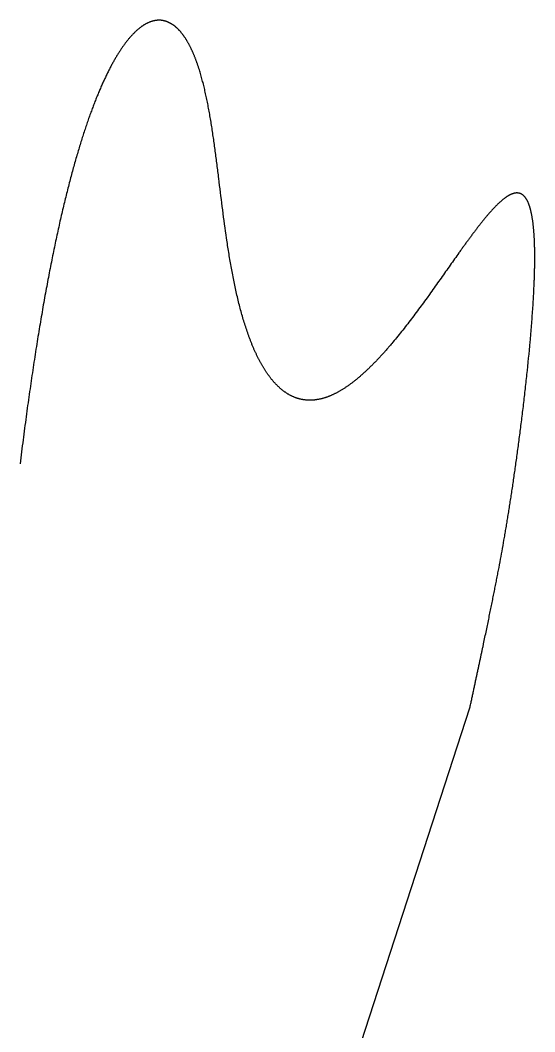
# Model space of a CAD drawing. Header units: millimetres. Extents: x 142 to 292, y 60 to 238.
# Drawn here: x 257.24 to 277.02, y 198.17 to 237.03 of the extents above; entities that cross this region are included whole.
import ezdxf

# ---------------------------------------------------------------- set-up
doc = ezdxf.new("R2010")
doc.units = ezdxf.units.MM
doc.header["$MEASUREMENT"] = 0
doc.layers.get('0').update_dxf_attribs({"lineweight": 0})

msp = doc.modelspace()

# ---------------------------------------------------------------- linework, layer by layer
at = {"color": 18, "lineweight": 25, "true_color": 0x000000}
msp.add_line((267.992, 190.506), (274.524, 210.61), dxfattribs=at)
msp.add_lwpolyline([(274.524, 210.61), (274.533, 210.652), (274.542, 210.693), (274.551, 210.735), (274.56, 210.776), (274.569, 210.817), (274.578, 210.858), (274.586, 210.899), (274.595, 210.939), (274.604, 210.98), (274.613, 211.02), (274.621, 211.061), (274.63, 211.101), (274.639, 211.141), (274.647, 211.181), (274.656, 211.22), (274.664, 211.26), (274.673, 211.299), (274.681, 211.338), (274.69, 211.378), (274.698, 211.417), (274.706, 211.456), (274.715, 211.494), (274.723, 211.533), (274.731, 211.571), (274.739, 211.61), (274.748, 211.648), (274.756, 211.686), (274.764, 211.724), (274.772, 211.762), (274.78, 211.799), (274.788, 211.837), (274.796, 211.874), (274.804, 211.912), (274.812, 211.949), (274.82, 211.986), (274.828, 212.023), (274.836, 212.059), (274.844, 212.096), (274.851, 212.132), (274.859, 212.169), (274.867, 212.205), (274.875, 212.241), (274.882, 212.277), (274.89, 212.313), (274.898, 212.349), (274.905, 212.384), (274.913, 212.42), (274.92, 212.455), (274.928, 212.49), (274.935, 212.525), (274.943, 212.56), (274.95, 212.595), (274.957, 212.63), (274.965, 212.665), (274.972, 212.699), (274.979, 212.733), (274.987, 212.768), (274.994, 212.802), (275.001, 212.836), (275.008, 212.87), (275.015, 212.903), (275.023, 212.937), (275.03, 212.971), (275.037, 213.004), (275.044, 213.037), (275.051, 213.07), (275.065, 213.136), (275.078, 213.202), (275.092, 213.267), (275.106, 213.332), (275.119, 213.396), (275.133, 213.46), (275.146, 213.523), (275.159, 213.586), (275.172, 213.649), (275.185, 213.711), (275.198, 213.773), (275.211, 213.834), (275.224, 213.895), (275.236, 213.956), (275.249, 214.016), (275.261, 214.076), (275.273, 214.136), (275.286, 214.195), (275.298, 214.254), (275.31, 214.313), (275.322, 214.371), (275.334, 214.429), (275.345, 214.487), (275.357, 214.544), (275.369, 214.601), (275.38, 214.658), (275.392, 214.714), (275.403, 214.771), (275.414, 214.827), (275.425, 214.882), (275.437, 214.938), (275.448, 214.993), (275.459, 215.048), (275.469, 215.103), (275.48, 215.158), (275.491, 215.212), (275.502, 215.266), (275.512, 215.32), (275.523, 215.374), (275.534, 215.428), (275.544, 215.481), (275.554, 215.535), (275.565, 215.588), (275.575, 215.641), (275.585, 215.694), (275.595, 215.747), (275.605, 215.8), (275.626, 215.905), (275.645, 216.01), (275.665, 216.114), (275.685, 216.219), (275.704, 216.323), (275.723, 216.427), (275.742, 216.531), (275.761, 216.636), (275.78, 216.74), (275.799, 216.845), (275.817, 216.949), (275.836, 217.055), (275.854, 217.16), (275.863, 217.213), (275.872, 217.266), (275.882, 217.32), (275.891, 217.373), (275.9, 217.426), (275.909, 217.48), (275.918, 217.534), (275.927, 217.588), (275.936, 217.642), (275.945, 217.696), (275.954, 217.751), (275.963, 217.805), (275.972, 217.86), (275.981, 217.915), (275.99, 217.97), (275.999, 218.026), (276.008, 218.082), (276.017, 218.138), (276.026, 218.194), (276.035, 218.25), (276.044, 218.307), (276.053, 218.364), (276.062, 218.421), (276.071, 218.478), (276.08, 218.536), (276.089, 218.594), (276.098, 218.652), (276.107, 218.711), (276.116, 218.769), (276.125, 218.828), (276.134, 218.888), (276.143, 218.947), (276.152, 219.007), (276.161, 219.068), (276.171, 219.128), (276.18, 219.189), (276.189, 219.25), (276.198, 219.312), (276.207, 219.374), (276.216, 219.436), (276.225, 219.498), (276.234, 219.561), (276.243, 219.624), (276.252, 219.688), (276.261, 219.751), (276.27, 219.815), (276.28, 219.88), (276.289, 219.945), (276.298, 220.01), (276.307, 220.075), (276.316, 220.141), (276.325, 220.207), (276.334, 220.274), (276.344, 220.341), (276.353, 220.408), (276.362, 220.475), (276.371, 220.543), (276.38, 220.611), (276.39, 220.68), (276.399, 220.749), (276.408, 220.818), (276.417, 220.887), (276.426, 220.957), (276.435, 221.028), (276.445, 221.098), (276.454, 221.169), (276.463, 221.24), (276.472, 221.311), (276.481, 221.383), (276.49, 221.455), (276.5, 221.528), (276.509, 221.6), (276.518, 221.673), (276.527, 221.747), (276.536, 221.82), (276.545, 221.894), (276.554, 221.968), (276.563, 222.043), (276.572, 222.117), (276.581, 222.192), (276.59, 222.267), (276.599, 222.343), (276.608, 222.418), (276.617, 222.494), (276.625, 222.57), (276.634, 222.646), (276.643, 222.723), (276.652, 222.8), (276.66, 222.876), (276.669, 222.954), (276.678, 223.031), (276.686, 223.108), (276.695, 223.186), (276.703, 223.263), (276.712, 223.341), (276.72, 223.419), (276.728, 223.497), (276.736, 223.575), (276.753, 223.732), (276.769, 223.889), (276.784, 224.046), (276.8, 224.204), (276.815, 224.361), (276.829, 224.519), (276.844, 224.676), (276.851, 224.755), (276.858, 224.833), (276.865, 224.912), (276.871, 224.99), (276.878, 225.069), (276.884, 225.147), (276.891, 225.225), (276.897, 225.303), (276.903, 225.381), (276.909, 225.458), (276.915, 225.536), (276.921, 225.613), (276.926, 225.69), (276.932, 225.767), (276.937, 225.844), (276.942, 225.92), (276.948, 225.996), (276.952, 226.072), (276.957, 226.148), (276.962, 226.224), (276.966, 226.299), (276.971, 226.373), (276.975, 226.448), (276.979, 226.522), (276.983, 226.596), (276.986, 226.669), (276.99, 226.743), (276.993, 226.815), (276.996, 226.888), (276.999, 226.959), (277.002, 227.031), (277.003, 227.067), (277.004, 227.102), (277.006, 227.137), (277.007, 227.173), (277.008, 227.208), (277.009, 227.243), (277.01, 227.278), (277.011, 227.312), (277.012, 227.347), (277.013, 227.382), (277.014, 227.416), (277.014, 227.45), (277.015, 227.485), (277.016, 227.519), (277.017, 227.552), (277.017, 227.586), (277.018, 227.62), (277.018, 227.653), (277.018, 227.687), (277.019, 227.72), (277.019, 227.753), (277.019, 227.786), (277.02, 227.819), (277.02, 227.851), (277.02, 227.884), (277.02, 227.916), (277.02, 227.949), (277.02, 227.981), (277.02, 228.013), (277.019, 228.044), (277.019, 228.076), (277.019, 228.107), (277.019, 228.139), (277.018, 228.17), (277.018, 228.201), (277.017, 228.232), (277.016, 228.262), (277.016, 228.293), (277.015, 228.323), (277.014, 228.353), (277.013, 228.383), (277.013, 228.413), (277.012, 228.443), (277.011, 228.472), (277.009, 228.501), (277.008, 228.531), (277.007, 228.559), (277.006, 228.588), (277.004, 228.617), (277.003, 228.645), (277.002, 228.673), (277, 228.701), (276.998, 228.729), (276.997, 228.757), (276.995, 228.784), (276.993, 228.812), (276.991, 228.839), (276.99, 228.866), (276.988, 228.892), (276.985, 228.919), (276.983, 228.945), (276.981, 228.971), (276.979, 228.997), (276.977, 229.023), (276.974, 229.048), (276.972, 229.073), (276.969, 229.098), (276.967, 229.123), (276.964, 229.148), (276.961, 229.172), (276.958, 229.197), (276.956, 229.221), (276.953, 229.245), (276.95, 229.268), (276.946, 229.292), (276.943, 229.315), (276.94, 229.338), (276.937, 229.36), (276.933, 229.383), (276.93, 229.405), (276.926, 229.427), (276.923, 229.449), (276.919, 229.471), (276.915, 229.492), (276.912, 229.513), (276.908, 229.534), (276.904, 229.555), (276.9, 229.575), (276.896, 229.596), (276.891, 229.616), (276.887, 229.635), (276.883, 229.655), (276.878, 229.674), (276.874, 229.693), (276.869, 229.712), (276.865, 229.731), (276.86, 229.749), (276.855, 229.767), (276.85, 229.785), (276.845, 229.803), (276.84, 229.82), (276.835, 229.837), (276.83, 229.854), (276.825, 229.871), (276.819, 229.887), (276.814, 229.903), (276.808, 229.919), (276.803, 229.935), (276.797, 229.95), (276.791, 229.966), (276.786, 229.981), (276.78, 229.995), (276.774, 230.01), (276.768, 230.024), (276.762, 230.038), (276.755, 230.051), (276.749, 230.065), (276.743, 230.078), (276.736, 230.091), (276.73, 230.103), (276.723, 230.116), (276.716, 230.128), (276.71, 230.14), (276.703, 230.151), (276.696, 230.162), (276.689, 230.173), (276.682, 230.184), (276.674, 230.195), (276.667, 230.205), (276.66, 230.215), (276.652, 230.225), (276.645, 230.234), (276.637, 230.243), (276.629, 230.252), (276.622, 230.261), (276.614, 230.269), (276.606, 230.277), (276.598, 230.285), (276.59, 230.293), (276.582, 230.3), (276.573, 230.307), (276.565, 230.314), (276.556, 230.321), (276.548, 230.327), (276.539, 230.333), (276.531, 230.339), (276.522, 230.344), (276.513, 230.349), (276.504, 230.354), (276.495, 230.359), (276.486, 230.363), (276.477, 230.367), (276.467, 230.371), (276.458, 230.374), (276.448, 230.378), (276.439, 230.381), (276.429, 230.383), (276.42, 230.386), (276.41, 230.388), (276.4, 230.39), (276.39, 230.392), (276.38, 230.393), (276.37, 230.394), (276.36, 230.395), (276.349, 230.395), (276.339, 230.396), (276.328, 230.396), (276.318, 230.395), (276.307, 230.395), (276.296, 230.394), (276.286, 230.393), (276.275, 230.392), (276.264, 230.39), (276.253, 230.388), (276.241, 230.386), (276.23, 230.384), (276.219, 230.381), (276.207, 230.378), (276.196, 230.375), (276.184, 230.371), (276.173, 230.367), (276.161, 230.363), (276.149, 230.359), (276.137, 230.355), (276.125, 230.35), (276.113, 230.345), (276.101, 230.339), (276.089, 230.334), (276.076, 230.328), (276.064, 230.322), (276.051, 230.315), (276.039, 230.308), (276.026, 230.301), (276.013, 230.294), (276, 230.287), (275.987, 230.279), (275.974, 230.271), (275.961, 230.263), (275.948, 230.254), (275.935, 230.246), (275.922, 230.237), (275.908, 230.227), (275.895, 230.218), (275.881, 230.208), (275.867, 230.198), (275.854, 230.188), (275.84, 230.177), (275.826, 230.166), (275.812, 230.155), (275.798, 230.144), (275.784, 230.133), (275.769, 230.121), (275.755, 230.109), (275.741, 230.096), (275.726, 230.084), (275.712, 230.071), (275.697, 230.058), (275.682, 230.045), (275.667, 230.032), (275.653, 230.018), (275.638, 230.004), (275.622, 229.99), (275.607, 229.975), (275.592, 229.961), (275.577, 229.946), (275.562, 229.931), (275.546, 229.915), (275.531, 229.9), (275.515, 229.884), (275.499, 229.868), (275.484, 229.852), (275.468, 229.835), (275.452, 229.818), (275.436, 229.801), (275.42, 229.784), (275.404, 229.767), (275.387, 229.749), (275.371, 229.732), (275.355, 229.714), (275.338, 229.695), (275.322, 229.677), (275.305, 229.658), (275.289, 229.639), (275.272, 229.62), (275.255, 229.601), (275.238, 229.581), (275.221, 229.562), (275.204, 229.542), (275.187, 229.522), (275.17, 229.501), (275.153, 229.481), (275.136, 229.46), (275.118, 229.439), (275.101, 229.418), (275.083, 229.397), (275.066, 229.376), (275.048, 229.354), (275.03, 229.332), (275.013, 229.31), (274.995, 229.288), (274.977, 229.265), (274.959, 229.243), (274.941, 229.22), (274.923, 229.197), (274.904, 229.174), (274.886, 229.151), (274.868, 229.127), (274.849, 229.104), (274.831, 229.08), (274.812, 229.056), (274.794, 229.032), (274.775, 229.007), (274.756, 228.983), (274.738, 228.958), (274.719, 228.933), (274.7, 228.908), (274.681, 228.883), (274.662, 228.858), (274.643, 228.833), (274.623, 228.807), (274.604, 228.781), (274.585, 228.755), (274.566, 228.729), (274.546, 228.703), (274.527, 228.677), (274.507, 228.65), (274.488, 228.624), (274.468, 228.597), (274.448, 228.57), (274.428, 228.543), (274.409, 228.516), (274.389, 228.489), (274.369, 228.462), (274.349, 228.434), (274.329, 228.406), (274.309, 228.379), (274.288, 228.351), (274.268, 228.323), (274.248, 228.295), (274.228, 228.266), (274.207, 228.238), (274.187, 228.209), (274.166, 228.181), (274.146, 228.152), (274.125, 228.123), (274.105, 228.094), (274.063, 228.036), (274.021, 227.978), (273.98, 227.919), (273.937, 227.86), (273.895, 227.8), (273.853, 227.74), (273.81, 227.68), (273.767, 227.619), (273.724, 227.559), (273.681, 227.497), (273.638, 227.436), (273.594, 227.374), (273.551, 227.313), (273.507, 227.251), (273.463, 227.188), (273.419, 227.126), (273.374, 227.063), (273.33, 227.001), (273.285, 226.938), (273.241, 226.875), (273.196, 226.812), (273.151, 226.748), (273.106, 226.685), (273.06, 226.622), (273.015, 226.559), (272.97, 226.495), (272.878, 226.369), (272.786, 226.242), (272.74, 226.179), (272.694, 226.116), (272.648, 226.053), (272.602, 225.99), (272.555, 225.927), (272.509, 225.865), (272.462, 225.802), (272.416, 225.74), (272.369, 225.678), (272.322, 225.616), (272.276, 225.554), (272.229, 225.493), (272.182, 225.431), (272.135, 225.37), (272.088, 225.31), (272.041, 225.249), (271.994, 225.189), (271.946, 225.13), (271.899, 225.07), (271.852, 225.011), (271.805, 224.952), (271.758, 224.894), (271.71, 224.836), (271.663, 224.779), (271.616, 224.722), (271.568, 224.665), (271.521, 224.609), (271.498, 224.581), (271.474, 224.553), (271.45, 224.525), (271.427, 224.498), (271.403, 224.47), (271.379, 224.443), (271.356, 224.416), (271.332, 224.389), (271.308, 224.362), (271.285, 224.335), (271.261, 224.308), (271.238, 224.282), (271.214, 224.255), (271.19, 224.229), (271.167, 224.203), (271.143, 224.177), (271.12, 224.151), (271.096, 224.126), (271.073, 224.1), (271.049, 224.075), (271.025, 224.049), (271.002, 224.024), (270.978, 223.999), (270.955, 223.975), (270.931, 223.95), (270.908, 223.925), (270.884, 223.901), (270.861, 223.877), (270.838, 223.853), (270.814, 223.829), (270.791, 223.805), (270.767, 223.782), (270.744, 223.759), (270.721, 223.735), (270.697, 223.712), (270.674, 223.69), (270.651, 223.667), (270.627, 223.644), (270.604, 223.622), (270.581, 223.6), (270.557, 223.578), (270.534, 223.556), (270.511, 223.535), (270.488, 223.513), (270.465, 223.492), (270.442, 223.471), (270.418, 223.45), (270.395, 223.429), (270.372, 223.409), (270.349, 223.389), (270.326, 223.368), (270.303, 223.348), (270.28, 223.329), (270.257, 223.309), (270.234, 223.29), (270.211, 223.271), (270.188, 223.252), (270.166, 223.233), (270.143, 223.214), (270.12, 223.196), (270.097, 223.178), (270.074, 223.16), (270.052, 223.142), (270.029, 223.124), (270.006, 223.107), (269.984, 223.09), (269.961, 223.073), (269.938, 223.056), (269.916, 223.04), (269.893, 223.023), (269.871, 223.007), (269.848, 222.991), (269.826, 222.976), (269.803, 222.96), (269.781, 222.945), (269.759, 222.93), (269.736, 222.915), (269.714, 222.9), (269.692, 222.886), (269.67, 222.872), (269.647, 222.858), (269.625, 222.844), (269.603, 222.83), (269.581, 222.817), (269.559, 222.804), (269.537, 222.791), (269.515, 222.778), (269.493, 222.766), (269.471, 222.754), (269.449, 222.742), (269.428, 222.73), (269.406, 222.718), (269.384, 222.707), (269.362, 222.696), (269.341, 222.685), (269.319, 222.674), (269.298, 222.664), (269.276, 222.654), (269.254, 222.644), (269.233, 222.634), (269.212, 222.624), (269.19, 222.615), (269.169, 222.606), (269.148, 222.597), (269.126, 222.588), (269.105, 222.58), (269.084, 222.572), (269.063, 222.564), (269.042, 222.556), (269.021, 222.549), (269, 222.542), (268.979, 222.535), (268.958, 222.528), (268.937, 222.521), (268.916, 222.515), (268.895, 222.509), (268.875, 222.503), (268.854, 222.497), (268.833, 222.492), (268.813, 222.487), (268.792, 222.482), (268.772, 222.477), (268.751, 222.473), (268.731, 222.468), (268.711, 222.464), (268.69, 222.461), (268.67, 222.457), (268.65, 222.454), (268.63, 222.451), (268.609, 222.448), (268.589, 222.445), (268.569, 222.443), (268.549, 222.441), (268.53, 222.439), (268.51, 222.437), (268.49, 222.436), (268.47, 222.435), (268.45, 222.434), (268.431, 222.433), (268.411, 222.432), (268.392, 222.432), (268.372, 222.432), (268.353, 222.432), (268.333, 222.433), (268.314, 222.433), (268.295, 222.434), (268.275, 222.435), (268.256, 222.436), (268.237, 222.438), (268.218, 222.44), (268.199, 222.442), (268.18, 222.444), (268.161, 222.446), (268.142, 222.449), (268.123, 222.452), (268.105, 222.455), (268.086, 222.458), (268.067, 222.462), (268.049, 222.466), (268.03, 222.47), (268.012, 222.474), (267.993, 222.479), (267.975, 222.483), (267.957, 222.488), (267.938, 222.493), (267.92, 222.499), (267.902, 222.504), (267.884, 222.51), (267.866, 222.516), (267.848, 222.522), (267.83, 222.529), (267.812, 222.535), (267.794, 222.542), (267.776, 222.549), (267.759, 222.557), (267.741, 222.564), (267.724, 222.572), (267.706, 222.58), (267.689, 222.588), (267.671, 222.596), (267.654, 222.605), (267.637, 222.614), (267.619, 222.623), (267.602, 222.632), (267.585, 222.641), (267.568, 222.651), (267.551, 222.661), (267.534, 222.671), (267.517, 222.681), (267.501, 222.692), (267.484, 222.702), (267.467, 222.713), (267.45, 222.724), (267.434, 222.736), (267.417, 222.747), (267.401, 222.759), (267.385, 222.771), (267.368, 222.783), (267.352, 222.795), (267.336, 222.808), (267.32, 222.82), (267.304, 222.833), (267.288, 222.846), (267.272, 222.86), (267.256, 222.873), (267.24, 222.887), (267.224, 222.901), (267.208, 222.915), (267.193, 222.929), (267.177, 222.943), (267.162, 222.958), (267.146, 222.973), (267.131, 222.988), (267.115, 223.003), (267.1, 223.018), (267.085, 223.034), (267.07, 223.05), (267.055, 223.066), (267.04, 223.082), (267.025, 223.098), (267.01, 223.115), (266.995, 223.131), (266.98, 223.148), (266.965, 223.165), (266.951, 223.182), (266.936, 223.2), (266.921, 223.217), (266.907, 223.235), (266.893, 223.253), (266.878, 223.271), (266.864, 223.289), (266.85, 223.308), (266.835, 223.326), (266.821, 223.345), (266.807, 223.364), (266.793, 223.383), (266.779, 223.402), (266.766, 223.422), (266.752, 223.441), (266.738, 223.461), (266.724, 223.481), (266.711, 223.501), (266.697, 223.521), (266.684, 223.541), (266.67, 223.562), (266.657, 223.583), (266.644, 223.604), (266.63, 223.625), (266.617, 223.646), (266.604, 223.667), (266.591, 223.688), (266.578, 223.71), (266.565, 223.732), (266.552, 223.754), (266.539, 223.776), (266.527, 223.798), (266.514, 223.82), (266.501, 223.843), (266.489, 223.866), (266.476, 223.888), (266.464, 223.911), (266.452, 223.934), (266.439, 223.958), (266.427, 223.981), (266.415, 224.005), (266.403, 224.028), (266.391, 224.052), (266.379, 224.076), (266.367, 224.1), (266.355, 224.124), (266.343, 224.148), (266.331, 224.173), (266.319, 224.197), (266.308, 224.222), (266.296, 224.247), (266.285, 224.272), (266.273, 224.297), (266.262, 224.322), (266.251, 224.348), (266.239, 224.373), (266.228, 224.399), (266.217, 224.424), (266.206, 224.45), (266.195, 224.476), (266.184, 224.502), (266.173, 224.528), (266.162, 224.554), (266.151, 224.581), (266.14, 224.607), (266.13, 224.634), (266.119, 224.661), (266.109, 224.688), (266.098, 224.715), (266.088, 224.742), (266.077, 224.769), (266.067, 224.796), (266.057, 224.824), (266.046, 224.851), (266.036, 224.879), (266.026, 224.906), (266.006, 224.962), (265.986, 225.018), (265.967, 225.075), (265.947, 225.132), (265.928, 225.189), (265.909, 225.246), (265.891, 225.304), (265.872, 225.363), (265.854, 225.422), (265.836, 225.481), (265.818, 225.54), (265.8, 225.6), (265.783, 225.66), (265.766, 225.72), (265.749, 225.781), (265.732, 225.842), (265.715, 225.903), (265.699, 225.964), (265.683, 226.026), (265.667, 226.088), (265.651, 226.151), (265.635, 226.213), (265.62, 226.276), (265.605, 226.339), (265.59, 226.402), (265.575, 226.466), (265.56, 226.53), (265.546, 226.594), (265.532, 226.658), (265.518, 226.722), (265.504, 226.787), (265.49, 226.852), (265.476, 226.917), (265.463, 226.982), (265.45, 227.047), (265.437, 227.113), (265.424, 227.179), (265.411, 227.244), (265.398, 227.31), (265.386, 227.377), (265.374, 227.443), (265.361, 227.509), (265.349, 227.576), (265.338, 227.642), (265.326, 227.709), (265.314, 227.776), (265.303, 227.843), (265.291, 227.91), (265.28, 227.978), (265.269, 228.045), (265.258, 228.112), (265.248, 228.18), (265.237, 228.247), (265.226, 228.315), (265.216, 228.383), (265.206, 228.45), (265.195, 228.518), (265.175, 228.654), (265.155, 228.79), (265.136, 228.926), (265.117, 229.062), (265.098, 229.198), (265.08, 229.335), (265.062, 229.471), (265.044, 229.607), (265.027, 229.743), (265.009, 229.879), (264.992, 230.014), (264.975, 230.15), (264.958, 230.285), (264.942, 230.42), (264.925, 230.554), (264.908, 230.688), (264.892, 230.822), (264.875, 230.955), (264.867, 231.022), (264.859, 231.088), (264.851, 231.155), (264.842, 231.221), (264.834, 231.287), (264.826, 231.353), (264.818, 231.418), (264.809, 231.484), (264.801, 231.549), (264.793, 231.614), (264.784, 231.679), (264.776, 231.744), (264.767, 231.809), (264.759, 231.874), (264.75, 231.938), (264.742, 232.002), (264.733, 232.066), (264.724, 232.13), (264.716, 232.194), (264.707, 232.257), (264.698, 232.321), (264.689, 232.384), (264.68, 232.446), (264.671, 232.509), (264.662, 232.571), (264.653, 232.634), (264.644, 232.696), (264.634, 232.757), (264.625, 232.819), (264.616, 232.88), (264.606, 232.941), (264.596, 233.002), (264.587, 233.062), (264.577, 233.122), (264.567, 233.182), (264.557, 233.242), (264.547, 233.301), (264.537, 233.36), (264.526, 233.419), (264.516, 233.478), (264.505, 233.536), (264.495, 233.594), (264.484, 233.652), (264.473, 233.709), (264.462, 233.766), (264.451, 233.823), (264.44, 233.88), (264.428, 233.936), (264.417, 233.991), (264.405, 234.047), (264.394, 234.102), (264.382, 234.157), (264.37, 234.211), (264.358, 234.265), (264.345, 234.319), (264.333, 234.372), (264.32, 234.425), (264.308, 234.478), (264.295, 234.53), (264.282, 234.582), (264.269, 234.634), (264.255, 234.685), (264.242, 234.736), (264.228, 234.786), (264.214, 234.836), (264.2, 234.886), (264.186, 234.935), (264.172, 234.983), (264.158, 235.032), (264.143, 235.08), (264.128, 235.127), (264.121, 235.151), (264.113, 235.174), (264.106, 235.197), (264.098, 235.221), (264.091, 235.244), (264.083, 235.267), (264.075, 235.289), (264.068, 235.312), (264.06, 235.335), (264.052, 235.357), (264.044, 235.38), (264.036, 235.402), (264.028, 235.424), (264.02, 235.446), (264.012, 235.468), (264.004, 235.49), (263.996, 235.512), (263.988, 235.534), (263.98, 235.555), (263.971, 235.576), (263.963, 235.598), (263.955, 235.619), (263.946, 235.64), (263.938, 235.66), (263.929, 235.681), (263.921, 235.702), (263.912, 235.722), (263.904, 235.743), (263.895, 235.763), (263.886, 235.783), (263.877, 235.803), (263.869, 235.823), (263.86, 235.842), (263.851, 235.862), (263.842, 235.881), (263.833, 235.901), (263.824, 235.92), (263.815, 235.939), (263.806, 235.958), (263.796, 235.977), (263.787, 235.995), (263.778, 236.014), (263.768, 236.032), (263.759, 236.05), (263.75, 236.068), (263.74, 236.086), (263.731, 236.104), (263.721, 236.122), (263.712, 236.139), (263.702, 236.157), (263.692, 236.174), (263.682, 236.191), (263.673, 236.208), (263.663, 236.225), (263.653, 236.241), (263.643, 236.258), (263.633, 236.274), (263.623, 236.29), (263.613, 236.306), (263.603, 236.322), (263.593, 236.338), (263.582, 236.353), (263.572, 236.369), (263.562, 236.384), (263.551, 236.399), (263.541, 236.414), (263.531, 236.429), (263.52, 236.444), (263.509, 236.458), (263.499, 236.472), (263.488, 236.487), (263.478, 236.501), (263.467, 236.514), (263.456, 236.528), (263.445, 236.542), (263.434, 236.555), (263.423, 236.568), (263.412, 236.581), (263.401, 236.594), (263.39, 236.607), (263.379, 236.619), (263.368, 236.632), (263.357, 236.644), (263.346, 236.656), (263.334, 236.668), (263.323, 236.679), (263.311, 236.691), (263.3, 236.702), (263.289, 236.713), (263.277, 236.724), (263.265, 236.735), (263.254, 236.746), (263.242, 236.756), (263.23, 236.766), (263.219, 236.777), (263.207, 236.786), (263.195, 236.796), (263.183, 236.806), (263.171, 236.815), (263.159, 236.824), (263.147, 236.833), (263.135, 236.842), (263.123, 236.851), (263.111, 236.859), (263.098, 236.867), (263.086, 236.875), (263.074, 236.883), (263.061, 236.891), (263.049, 236.898), (263.037, 236.906), (263.024, 236.913), (263.011, 236.92), (262.999, 236.926), (262.986, 236.933), (262.974, 236.939), (262.961, 236.945), (262.948, 236.951), (262.935, 236.957), (262.922, 236.962), (262.91, 236.968), (262.897, 236.973), (262.884, 236.978), (262.871, 236.982), (262.858, 236.987), (262.844, 236.991), (262.831, 236.995), (262.818, 236.999), (262.805, 237.003), (262.792, 237.006), (262.778, 237.01), (262.765, 237.013), (262.751, 237.016), (262.738, 237.018), (262.724, 237.021), (262.711, 237.023), (262.697, 237.025), (262.684, 237.027), (262.67, 237.028), (262.656, 237.029), (262.643, 237.031), (262.629, 237.031), (262.615, 237.032), (262.601, 237.033), (262.587, 237.033), (262.573, 237.033), (262.559, 237.033), (262.545, 237.032), (262.531, 237.031), (262.517, 237.031), (262.503, 237.029), (262.489, 237.028), (262.475, 237.027), (262.46, 237.025), (262.446, 237.023), (262.432, 237.02), (262.417, 237.018), (262.403, 237.015), (262.389, 237.012), (262.374, 237.009), (262.36, 237.006), (262.345, 237.002), (262.33, 236.998), (262.316, 236.994), (262.301, 236.989), (262.286, 236.985), (262.272, 236.98), (262.257, 236.975), (262.242, 236.969), (262.227, 236.964), (262.212, 236.958), (262.197, 236.952), (262.182, 236.945), (262.167, 236.939), (262.152, 236.932), (262.137, 236.925), (262.122, 236.918), (262.107, 236.91), (262.092, 236.902), (262.077, 236.894), (262.062, 236.886), (262.046, 236.877), (262.031, 236.868), (262.016, 236.859), (262, 236.85), (261.985, 236.84), (261.97, 236.83), (261.954, 236.82), (261.939, 236.809), (261.923, 236.799), (261.908, 236.788), (261.892, 236.777), (261.876, 236.765), (261.861, 236.753), (261.845, 236.741), (261.829, 236.729), (261.814, 236.717), (261.798, 236.704), (261.782, 236.691), (261.766, 236.677), (261.75, 236.664), (261.734, 236.65), (261.719, 236.636), (261.703, 236.621), (261.687, 236.606), (261.671, 236.591), (261.655, 236.576), (261.639, 236.56), (261.623, 236.545), (261.607, 236.528), (261.59, 236.512), (261.574, 236.495), (261.558, 236.478), (261.542, 236.461), (261.526, 236.444), (261.509, 236.426), (261.493, 236.408), (261.477, 236.389), (261.461, 236.371), (261.444, 236.352), (261.428, 236.332), (261.411, 236.313), (261.395, 236.293), (261.379, 236.273), (261.362, 236.252), (261.346, 236.232), (261.329, 236.211), (261.313, 236.189), (261.296, 236.168), (261.279, 236.146), (261.263, 236.124), (261.246, 236.101), (261.23, 236.078), (261.213, 236.055), (261.196, 236.032), (261.18, 236.008), (261.163, 235.984), (261.146, 235.96), (261.129, 235.935), (261.113, 235.91), (261.096, 235.885), (261.079, 235.859), (261.062, 235.833), (261.045, 235.807), (261.028, 235.781), (261.012, 235.754), (260.995, 235.727), (260.978, 235.699), (260.961, 235.672), (260.944, 235.643), (260.927, 235.615), (260.91, 235.586), (260.893, 235.557), (260.876, 235.528), (260.859, 235.498), (260.842, 235.468), (260.825, 235.438), (260.808, 235.407), (260.791, 235.377), (260.774, 235.345), (260.757, 235.314), (260.739, 235.282), (260.722, 235.25), (260.705, 235.217), (260.688, 235.184), (260.671, 235.151), (260.654, 235.117), (260.636, 235.083), (260.619, 235.049), (260.602, 235.015), (260.585, 234.98), (260.568, 234.945), (260.55, 234.909), (260.533, 234.873), (260.516, 234.837), (260.499, 234.8), (260.481, 234.763), (260.464, 234.726), (260.447, 234.689), (260.429, 234.651), (260.412, 234.612), (260.395, 234.574), (260.377, 234.535), (260.36, 234.496), (260.343, 234.456), (260.325, 234.416), (260.308, 234.376), (260.291, 234.335), (260.273, 234.294), (260.256, 234.253), (260.239, 234.211), (260.221, 234.169), (260.204, 234.126), (260.186, 234.084), (260.169, 234.041), (260.152, 233.997), (260.134, 233.953), (260.117, 233.909), (260.099, 233.865), (260.082, 233.82), (260.065, 233.774), (260.047, 233.729), (260.03, 233.683), (260.012, 233.636), (259.995, 233.59), (259.978, 233.543), (259.96, 233.495), (259.943, 233.448), (259.925, 233.399), (259.908, 233.351), (259.89, 233.302), (259.873, 233.253), (259.856, 233.203), (259.838, 233.153), (259.821, 233.103), (259.803, 233.052), (259.786, 233.001), (259.769, 232.95), (259.751, 232.898), (259.734, 232.846), (259.716, 232.793), (259.699, 232.74), (259.682, 232.687), (259.664, 232.633), (259.647, 232.579), (259.629, 232.525), (259.612, 232.47), (259.595, 232.415), (259.577, 232.359), (259.56, 232.303), (259.543, 232.247), (259.525, 232.19), (259.508, 232.133), (259.491, 232.076), (259.473, 232.018), (259.456, 231.96), (259.439, 231.901), (259.421, 231.842), (259.404, 231.783), (259.387, 231.723), (259.37, 231.663), (259.352, 231.602), (259.335, 231.541), (259.318, 231.48), (259.301, 231.418), (259.283, 231.356), (259.266, 231.294), (259.249, 231.231), (259.232, 231.167), (259.215, 231.104), (259.197, 231.04), (259.18, 230.975), (259.163, 230.91), (259.146, 230.845), (259.129, 230.78), (259.112, 230.714), (259.095, 230.647), (259.078, 230.58), (259.06, 230.513), (259.043, 230.445), (259.026, 230.377), (259.009, 230.309), (258.992, 230.24), (258.975, 230.171), (258.958, 230.101), (258.941, 230.031), (258.924, 229.961), (258.907, 229.89), (258.891, 229.819), (258.874, 229.747), (258.857, 229.675), (258.84, 229.603), (258.823, 229.53), (258.806, 229.456), (258.789, 229.383), (258.772, 229.309), (258.756, 229.234), (258.739, 229.159), (258.722, 229.084), (258.705, 229.008), (258.689, 228.932), (258.672, 228.856), (258.655, 228.779), (258.639, 228.701), (258.622, 228.623), (258.605, 228.545), (258.589, 228.467), (258.572, 228.388), (258.556, 228.308), (258.539, 228.228), (258.522, 228.148), (258.506, 228.067), (258.489, 227.986), (258.473, 227.905), (258.457, 227.823), (258.44, 227.74), (258.424, 227.657), (258.407, 227.574), (258.391, 227.491), (258.375, 227.407), (258.358, 227.322), (258.342, 227.237), (258.326, 227.152), (258.309, 227.066), (258.293, 226.98), (258.277, 226.893), (258.261, 226.806), (258.245, 226.719), (258.229, 226.631), (258.212, 226.543), (258.196, 226.454), (258.18, 226.365), (258.164, 226.275), (258.148, 226.185), (258.132, 226.095), (258.116, 226.004), (258.1, 225.913), (258.085, 225.821), (258.069, 225.729), (258.053, 225.636), (258.037, 225.543), (258.021, 225.45), (258.005, 225.356), (257.99, 225.261), (257.974, 225.167), (257.958, 225.072), (257.943, 224.976), (257.927, 224.88), (257.911, 224.783), (257.896, 224.687), (257.88, 224.589), (257.865, 224.491), (257.849, 224.393), (257.834, 224.295), (257.818, 224.195), (257.803, 224.096), (257.787, 223.996), (257.772, 223.896), (257.757, 223.795), (257.741, 223.693), (257.726, 223.592), (257.711, 223.49), (257.696, 223.387), (257.681, 223.284), (257.665, 223.181), (257.65, 223.077), (257.635, 222.972), (257.62, 222.867), (257.605, 222.762), (257.59, 222.657), (257.575, 222.55), (257.56, 222.444), (257.545, 222.337), (257.53, 222.23), (257.516, 222.122), (257.501, 222.013), (257.486, 221.905), (257.471, 221.795), (257.457, 221.686), (257.442, 221.576), (257.427, 221.465), (257.413, 221.354), (257.398, 221.243), (257.383, 221.131), (257.369, 221.019), (257.354, 220.906), (257.34, 220.793), (257.325, 220.679), (257.311, 220.565), (257.297, 220.45), (257.282, 220.335), (257.268, 220.22), (257.254, 220.104), (257.24, 219.988)], dxfattribs=at)

doc.saveas('drawing.dxf')
